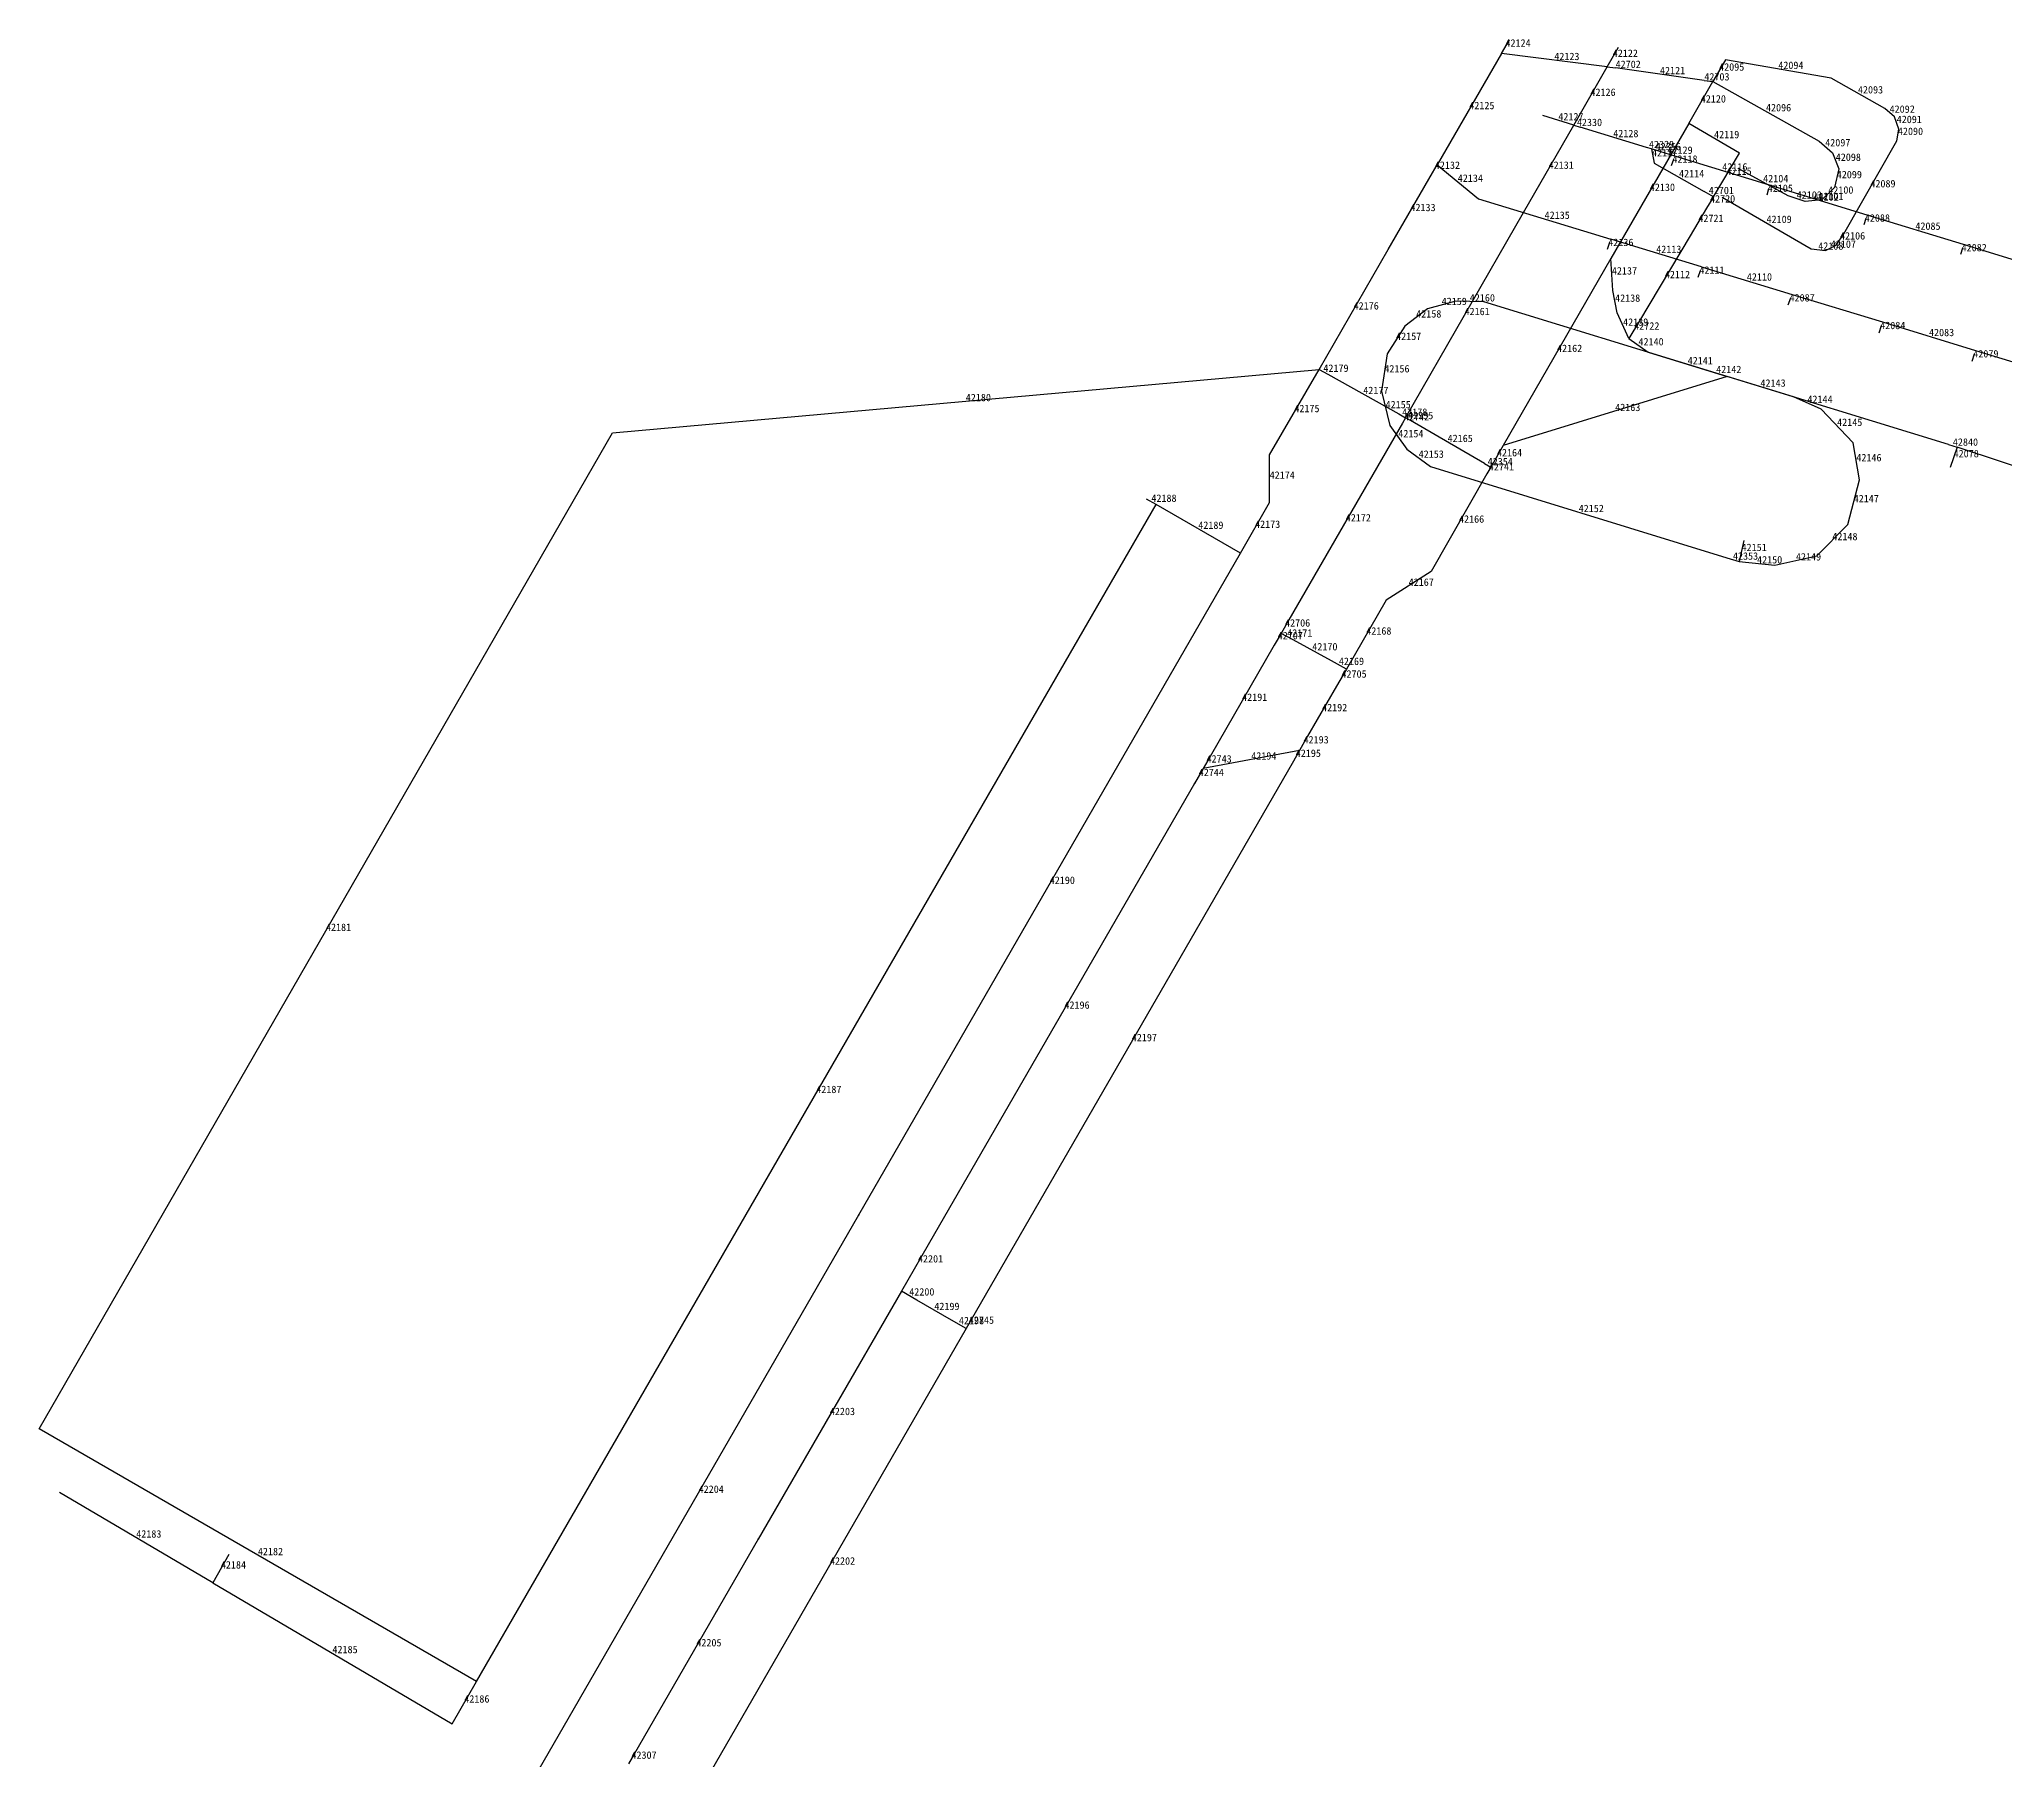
# Model space of a CAD drawing. Header units: millimetres. Extents: x -1665 to 702, y -2590 to 196.
# Drawn here: x -1146 to -350, y -501 to 196 of the extents above; entities that cross this region are included whole.
import ezdxf

# ---------------------------------------------------------------- set-up
doc = ezdxf.new("R2010")
doc.units = ezdxf.units.MM
doc.layers.add('HD', color=153, linetype='Continuous', true_color=0x5890e1)
doc.styles.get("Standard").update_dxf_attribs({"font": ''})
doc.styles.get('Standard').set_extended_font_data('SimSun')

msp = doc.modelspace()

# ---------------------------------------------------------------- linework, layer by layer
at = {"layer": 'HD'}
for p, q in [((-554.15, 189.83, -144), (-550.93, 195.34, -144)), ((-511.35, 184.43, -144), (-506.78, 192.41, -144)), ((-554.15, 189.83, -144), (-580.24, 144.66, -144)), ((-511.35, 184.43, -144), (-554.15, 189.83, -144)), ((-524.87, 160.81, -144), (-511.35, 184.43, -144)), ((-511.35, 184.43, -144), (-507.92, 183.94, -144)), ((-471.97, 178.89, -147), (-507.92, 183.94, -144)), ((-463.42, 187.3, -147), (-468.55, 178.41, -147)), ((-420.6, 179.77, -147), (-463.42, 187.3, -147)), ((-478.3, 161.48, -147), (-468.55, 178.41, -147)), ((-471.97, 178.89, -147), (-468.55, 178.41, -147)), ((-468.55, 178.41, -147), (-425.45, 154.35, -147)), ((-398.89, 167.48, -147), (-420.6, 179.77, -147)), ((-394.95, 164.1, -147), (-398.89, 167.48, -147)), ((-545.23, 125.38, -144), (-524.87, 160.81, -144)), ((-524.87, 160.81, -144), (-537.36, 164.64, -144)), ((-524.87, 160.81, -144), (-522.33, 160.03, -144)), ((-495.41, 151.79, -135), (-522.33, 160.03, -144)), ((-478.3, 161.48, -147), (-509.81, 106.8, -147)), ((-457.71, 149.5, -147), (-478.3, 161.48, -147)), ((-393.15, 159.17, -147), (-394.95, 164.1, -147)), ((-493.4, 151.17, -135), (-495.41, 151.79, -135)), ((-425.45, 154.35, -147), (-420, 149.58, -147)), ((-415.47, 116.74, -147), (-393.95, 154.44, -147)), ((-393.95, 154.44, -147), (-393.15, 159.17, -147)), ((-582.05, 141.52, -144), (-580.24, 144.66, -144)), ((-580.24, 144.66, -144), (-563.48, 130.99, -144)), ((-493.4, 151.17, -135), (-492.33, 145.4, -135)), ((-489.95, 150.12, -135), (-493.4, 151.17, -135)), ((-492.33, 145.4, -135), (-472.09, 133.92, -147)), ((-483.87, 148.25, -133), (-489.95, 150.12, -135)), ((-484.42, 146.85, -133), (-485.43, 144.3, -133)), ((-445.54, 136.51, -122), (-483.87, 148.25, -133)), ((-468.29, 131.79, -147), (-457.71, 149.5, -147)), ((-420, 149.58, -147), (-417.48, 143.06, -147)), ((-600.03, 110.4, -140), (-582.05, 141.52, -144)), ((-438.02, 132.15, -147), (-458.24, 143.17, -147)), ((-406.02, 124.4, -111), (-445.54, 136.51, -122)), ((-419.18, 135.53, -147), (-424.36, 130.53, -147)), ((-417.48, 143.06, -147), (-419.18, 135.53, -147)), ((-563.48, 130.99, -144), (-509.88, 114.65, -128)), ((-468.29, 131.79, -147), (-472.09, 133.92, -147)), ((-468.29, 131.79, -147), (-471.08, 127.12, -147)), ((-464.79, 131.69, -147), (-428.75, 110.66, -147)), ((-445.94, 135.05, -122), (-446.66, 132.45, -122)), ((-431.12, 129.88, -147), (-438.02, 132.15, -147)), ((-424.36, 130.53, -147), (-431.12, 129.88, -147)), ((-592.99, 42.31, -144), (-545.23, 125.38, -144)), ((-471.08, 127.12, -147), (-477.7, 116.01, -147)), ((-406.52, 122.97, -111), (-407.41, 120.45, -111)), ((-366.94, 112.42, -101), (-406.02, 124.4, -111)), ((-510.39, 113.23, -128), (-511.37, 110.44, -128)), ((-473.05, 103.42, -117), (-509.88, 114.65, -128)), ((-477.7, 116.01, -147), (-498.23, 81.6, -147)), ((-422.92, 110.05, -147), (-418.56, 112.19, -147)), ((-418.56, 112.19, -147), (-415.47, 116.74, -147)), ((-327.53, 100.35, -90), (-366.94, 112.42, -101)), ((-628.07, 61.85, -140), (-600.03, 110.4, -140)), ((-509.81, 106.8, -147), (-553.49, 31, -147)), ((-509.04, 93.8, -147), (-509.81, 106.8, -147)), ((-428.75, 110.66, -147), (-422.92, 110.05, -147)), ((-367.38, 110.98, -101), (-368.15, 108.45, -101)), ((-474.44, 99.2, -117), (-473.52, 101.98, -117)), ((-473.05, 103.42, -117), (-436.45, 92.26, -105)), ((-572.64, 89.49, -125), (-584.14, 86.37, -125)), ((-561.34, 89.26, -125), (-572.64, 89.49, -125)), ((-373, 31.48, -125), (-561.34, 89.26, -125)), ((-507.23, 84.73, -147), (-509.04, 93.8, -147)), ((-437.96, 87.96, -105), (-436.95, 90.83, -105)), ((-436.45, 92.26, -105), (-399.8, 81.08, -94)), ((-584.14, 86.37, -125), (-593.26, 79.42, -125)), ((-502.54, 74.36, -147), (-507.23, 84.73, -147)), ((-498.23, 81.6, -147), (-502.54, 74.36, -147)), ((-401.19, 76.72, -94), (-400.26, 79.64, -94)), ((-399.8, 81.08, -94), (-362.13, 69.59, -83)), ((-593.26, 79.42, -125), (-600.41, 68.18, -125)), ((-502.54, 74.36, -147), (-494.75, 68.84, -147)), ((-600.41, 68.18, -125), (-602.8, 53.1, -125)), ((-494.75, 68.84, -147), (-462.66, 59, -147)), ((-363.45, 65.26, -83), (-362.57, 68.15, -83)), ((-362.13, 69.59, -83), (-322.86, 57.62, -71)), ((-914.26, 36.14, -140), (-628.07, 61.85, -140)), ((-648.07, 27.23, -140), (-628.07, 61.85, -140)), ((-628.07, 61.85, -140), (-624.54, 59.89, -140)), ((-624.54, 59.89, -140), (-595.76, 43.86, -144)), ((-462.66, 59, -147), (-553.49, 31, -147)), ((-435.79, 50.71, -146), (-462.66, 59, -147)), ((-602.8, 53.1, -125), (-599.39, 39.17, -125)), ((-424.65, 45.82, -146), (-435.79, 50.71, -146)), ((-594.25, 40.14, -144), (-640.26, -39.55, -138)), ((-595.76, 43.86, -144), (-592.99, 42.31, -144)), ((-592.99, 42.31, -144), (-594.25, 40.14, -144)), ((-590.94, 41.13, -144), (-592.99, 42.31, -144)), ((-560.99, 23.78, -147), (-590.94, 41.13, -144)), ((-411.69, 32.14, -146), (-424.65, 45.82, -146)), ((-1146.49, -367.21, -140), (-914.26, 36.14, -140)), ((-599.39, 39.17, -125), (-592.51, 29.59, -125)), ((-409.09, 17.15, -146), (-411.69, 32.14, -146)), ((-648.07, 7.94, -140), (-648.07, 27.23, -140)), ((-592.51, 29.59, -125), (-582.89, 22.57, -125)), ((-553.49, 31, -147), (-558.48, 22.33, -147)), ((-373, 31.48, -125), (-369.58, 30.43, -125)), ((-369.58, 30.43, -125), (-372.4, 22.1, -125)), ((-325.76, 15.79, -125), (-369.58, 30.43, -125)), ((-582.89, 22.57, -125), (-462.87, -14.43, -146)), ((-560.07, 19.55, -147), (-582.65, -19.99, -137)), ((-560.99, 23.78, -147), (-558.48, 22.33, -147)), ((-558.48, 22.33, -147), (-560.07, 19.55, -147)), ((-413.85, -1, -146), (-409.09, 17.15, -146)), ((-694.06, 7.11, -140), (-697.91, 9.32, -140)), ((-969.41, -469.51, -140), (-694.06, 7.11, -140)), ((-659.89, -12.55, -140), (-694.06, 7.11, -140)), ((-659.89, -12.55, -140), (-648.07, 7.94, -140)), ((-455.9, -7.43, -146), (-457.87, -15.97, -146)), ((-426.37, -13.58, -146), (-413.85, -1, -146)), ((-814.44, -280.48, -140), (-659.89, -12.55, -140)), ((-462.87, -14.43, -146), (-457.87, -15.97, -146)), ((-443.36, -17.45, -146), (-426.37, -13.58, -146)), ((-582.65, -19.99, -137), (-600.87, -31.6, -137)), ((-457.87, -15.97, -146), (-443.36, -17.45, -146)), ((-600.87, -31.6, -137), (-616.98, -59.49, -137)), ((-640.26, -39.55, -138), (-643.42, -45.02, -138)), ((-643.42, -45.02, -138), (-646.22, -49.87, -138)), ((-638.52, -47.7, -138), (-643.42, -45.02, -138)), ((-623.06, -56.16, -137), (-638.52, -47.7, -138)), ((-646.22, -49.87, -138), (-672.22, -94.89, -134)), ((-616.98, -59.49, -137), (-623.06, -56.16, -137)), ((-616.98, -59.49, -137), (-620.98, -66.44, -137)), ((-620.98, -66.44, -137), (-632.67, -86.7, -134)), ((-632.67, -86.7, -134), (-636.01, -92.48, -134)), ((-636.01, -92.48, -134), (-675.06, -99.81, -134)), ((-672.22, -94.89, -134), (-675.06, -99.81, -134)), ((-636.01, -92.48, -134), (-639, -97.67, -134)), ((-639, -97.67, -134), (-768.84, -322.75, -113)), ((-675.06, -99.81, -134), (-678.55, -105.86, -134)), ((-678.55, -105.86, -134), (-783.87, -288.25, -118)), ((-944.36, -505.71, -140), (-814.44, -280.48, -140)), ((-783.87, -288.25, -118), (-797.23, -311.38, -118)), ((-797.23, -311.38, -118), (-855.24, -411.84, -118)), ((-790.94, -315.02, -118), (-797.23, -311.38, -118)), ((-776.9, -323.13, -113), (-790.94, -315.02, -118)), ((-771.02, -326.53, -113), (-776.9, -323.13, -113)), ((-768.84, -322.75, -113), (-771.02, -326.53, -113)), ((-771.02, -326.53, -113), (-881.37, -517.83, -113)), ((-969.41, -469.51, -140), (-1146.49, -367.21, -140)), ((-1076.2, -429.49, -140), (-1138.26, -392.94, -140)), ((-855.24, -411.84, -118), (-905.41, -498.72, -109)), ((-1069.69, -418.01, -140), (-1076.2, -429.49, -140)), ((-1076.2, -429.49, -140), (-979.28, -486.58, -140)), ((-979.28, -486.58, -140), (-969.41, -469.51, -140)), ((-905.41, -498.72, -109), (-907.82, -502.89, -109))]:
    msp.add_line(p, q, dxfattribs=at)
for p in [(-678.55, -105.86, -134), (-678.55, -105.86, -134), (-814.44, -280.48, -140), (-855.24, -411.84, -118), (-855.24, -411.84, -118), (-872.17, -441.16, -118)]:
    msp.add_point(p, dxfattribs=at)

# ---------------------------------------------------------------- texts
at = {"layer": 'HD', "color": 0}
for s, p in [('42124', (-552.54, 192.58, -144)), ('42122', (-509.07, 188.42, -144)), ('42123', (-532.75, 187.13, -144)), ('42702', (-507.92, 183.94, -144)), ('42121', (-489.95, 181.42, -145.5)), ('42095', (-465.98, 182.86, -147)), ('42094', (-442.01, 183.54, -147)), ('42126', (-518.11, 172.62, -144)), ('42703', (-471.97, 178.89, -147)), ('42093', (-409.74, 173.63, -147)), ('42125', (-567.19, 167.25, -144)), ('42120', (-473.42, 169.95, -147)), ('42096', (-447, 166.38, -147)), ('42092', (-396.92, 165.79, -147)), ('42127', (-531.12, 162.72, -144)), ('42330', (-523.6, 160.42, -144)), ('42091', (-394.05, 161.63, -147)), ('42090', (-393.55, 156.8, -147)), ('42128', (-508.87, 155.91, -139.5)), ('42329', (-494.41, 151.48, -135)), ('42356', (-491.68, 150.65, -135)), ('42129', (-486.91, 149.18, -133.87)), ('42119', (-468.01, 155.49, -147)), ('42097', (-423, 152.21, -147)), ('42132', (-581.15, 143.09, -144)), ('42131', (-535.05, 143.1, -144)), ('42117', (-493.18, 148.13, -135)), ('42118', (-484.93, 145.57, -133)), ('42116', (-464.71, 142.38, -127.5)), ('42115', (-463, 140.65, -147)), ('42098', (-418.74, 146.32, -147)), ('42134', (-571.86, 137.83, -144)), ('42130', (-494.06, 134.14, -147)), ('42114', (-482.21, 139.66, -141)), ('42701', (-470.19, 132.86, -147)), ('42104', (-448.13, 137.66, -147)), ('42105', (-446.3, 133.75, -122)), ('42100', (-421.77, 133.03, -147)), ('42099', (-418.33, 139.29, -147)), ('42089', (-404.71, 135.59, -147)), ('42133', (-591.04, 125.96, -142)), ('42720', (-469.68, 129.46, -147)), ('42103', (-434.57, 131.01, -147)), ('42102', (-427.74, 130.21, -147)), ('42101', (-425.78, 130.45, -116.5)), ('42135', (-536.68, 122.82, -136)), ('42721', (-474.39, 121.57, -147)), ('42109', (-446.77, 121.17, -147)), ('42088', (-406.96, 121.71, -111)), ('42085', (-386.48, 118.41, -106)), ('42136', (-510.89, 111.83, -128)), ('42113', (-491.46, 109.03, -122.5)), ('42108', (-425.83, 110.35, -147)), ('42107', (-420.74, 111.12, -147)), ('42106', (-417.02, 114.47, -147)), ('42082', (-367.76, 109.71, -101)), ('42111', (-473.98, 100.59, -117)), ('42137', (-509.43, 100.3, -147)), ('42112', (-487.96, 98.8, -147)), ('42110', (-454.75, 97.84, -111)), ('42176', (-614.05, 86.13, -140)), ('42159', (-578.39, 87.93, -125)), ('42160', (-566.99, 89.38, -125)), ('42138', (-508.13, 89.26, -147)), ('42087', (-437.46, 89.39, -105)), ('42158', (-588.7, 82.89, -125)), ('42161', (-569.11, 83.85, -144)), ('42139', (-504.88, 79.55, -147)), ('42722', (-500.38, 77.98, -147)), ('42084', (-400.73, 78.18, -94)), ('42157', (-596.84, 73.8, -125)), ('42162', (-531.65, 68.9, -147)), ('42140', (-498.65, 71.6, -147)), ('42083', (-380.96, 75.34, -88.5)), ('42179', (-626.31, 60.87, -140)), ('42141', (-478.71, 63.92, -147)), ('42079', (-363.01, 66.71, -83)), ('42156', (-601.61, 60.64, -125)), ('42142', (-467.17, 60.37, -125)), ('42143', (-449.23, 54.86, -146.5)), ('42180', (-771.17, 48.99, -140)), ('42177', (-610.15, 51.87, -142)), ('42155', (-601.1, 46.14, -125)), ('42163', (-508.08, 45, -147)), ('42144', (-430.22, 48.27, -146)), ('42175', (-638.07, 44.54, -140)), ('42178', (-594.38, 43.08, -144)), ('42742', (-593.62, 41.22, -144)), ('42355', (-591.97, 41.72, -144)), ('42145', (-418.17, 38.98, -146)), ('42154', (-595.95, 34.38, -125)), ('42165', (-575.97, 32.45, -145.5)), ('42840', (-371.29, 30.96, -125)), ('42153', (-587.7, 26.08, -125)), ('42354', (-559.74, 23.06, -147)), ('42741', (-559.28, 20.94, -147)), ('42164', (-555.99, 26.66, -147)), ('42146', (-410.39, 24.64, -146)), ('42078', (-370.99, 26.27, -125)), ('42174', (-648.07, 17.58, -140)), ('42188', (-695.98, 8.22, -140)), ('42147', (-411.47, 8.07, -146)), ('42189', (-676.98, -2.72, -140)), ('42173', (-653.98, -2.3, -140)), ('42172', (-617.25, 0.29, -141)), ('42166', (-571.36, -0.22, -142)), ('42152', (-522.88, 4.07, -135.5)), ('42148', (-420.11, -7.29, -146)), ('42353', (-460.37, -15.2, -146)), ('42151', (-456.89, -11.7, -146)), ('42150', (-450.62, -16.71, -146)), ('42149', (-434.86, -15.51, -146)), ('42167', (-591.76, -25.79, -137)), ('42706', (-641.84, -42.29, -138)), ('42707', (-644.82, -47.45, -138)), ('42171', (-640.97, -46.36, -138)), ('42168', (-608.93, -45.54, -137)), ('42170', (-630.79, -51.93, -137.5)), ('42169', (-620.02, -57.83, -137)), ('42705', (-618.98, -62.96, -137)), ('42191', (-659.22, -72.38, -136)), ('42192', (-626.83, -76.57, -135.5)), ('42193', (-634.34, -89.59, -134)), ('42743', (-673.64, -97.35, -134)), ('42194', (-655.53, -96.15, -134)), ('42195', (-637.5, -95.07, -134)), ('42744', (-676.81, -102.83, -134)), ('42190', (-737.16, -146.51, -140)), ('42181', (-1030.38, -165.54, -140)), ('42196', (-731.21, -197.05, -126)), ('42197', (-703.92, -210.21, -123.5)), ('42187', (-831.74, -231.2, -140)), ('42201', (-790.55, -299.81, -118)), ('42200', (-794.08, -313.2, -118)), ('42199', (-783.92, -319.07, -115.5)), ('42198', (-773.96, -324.83, -113)), ('42745', (-769.93, -324.64, -113)), ('42203', (-826.24, -361.61, -118)), ('42204', (-879.4, -393.1, -140)), ('42183', (-1107.23, -411.22, -140)), ('42184', (-1072.95, -423.75, -140)), ('42182', (-1057.95, -418.36, -140)), ('42202', (-826.2, -422.18, -113)), ('42205', (-880.33, -455.28, -113.5)), ('42185', (-1027.74, -458.04, -140)), ('42186', (-974.34, -478.05, -140)), ('42307', (-906.62, -500.8, -109))]:
    msp.add_text(s, height=3, dxfattribs=at).set_placement(p)

doc.saveas('drawing.dxf')
